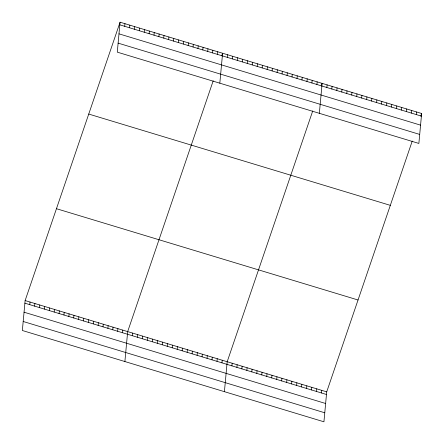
<?xml version="1.0" encoding="UTF-8"?>
<svg xmlns="http://www.w3.org/2000/svg" width="444" height="444" viewBox="0 0 444 444"><rect width="100%" height="100%" fill="white"/><g stroke="black" fill="none" stroke-linecap="round" stroke-linejoin="round"><path stroke-width="0.67" d="M120.063 22.2L117.288 52.148L418.87 143.44L421.645 113.498L120.063 22.2L25.13 300.56L22.355 330.503L323.937 421.8L326.712 391.852L412.248 141.053M29.77 304.667L30.014 302.037M34.654 306.144L34.898 303.513M39.538 307.62L39.782 304.995M44.417 309.102L44.661 306.471M49.301 310.578L49.545 307.947M54.185 312.054L54.429 309.429M59.069 313.536L59.313 310.905M63.953 315.012L64.197 312.382M68.831 316.489L69.075 313.864M73.715 317.971L73.959 315.34M78.599 319.447L78.843 316.816M83.483 320.923L83.727 318.298M88.362 322.405L88.606 319.774M93.246 323.881L93.49 321.251M124.703 26.307L124.947 23.676M98.13 325.358L98.374 322.733M129.587 27.783L129.831 25.158M103.014 326.84L103.258 324.209M134.471 29.265L134.715 26.634M107.898 328.316L108.136 325.685M139.349 30.741L139.594 28.111M112.776 329.792L113.02 327.167M144.233 32.218L144.478 29.593M117.66 331.274L117.904 328.643M149.117 33.7L149.362 31.069M122.544 332.75L122.788 330.12M154.001 35.176L154.246 32.545M124.892 361.544L127.672 331.596L213.203 80.797M158.88 36.652L159.124 34.027M132.401 335.736L132.645 333.105M163.764 38.134L164.008 35.503M137.379 337.24L137.623 334.61M168.648 39.61L168.892 36.98M142.352 338.75L142.596 336.119M173.532 41.087L173.776 38.462M147.33 340.254L147.575 337.623M178.416 42.569L178.66 39.938M152.309 341.758L152.553 339.133M183.294 44.045L183.538 41.414M157.281 343.268L157.526 340.637M188.178 45.521L188.423 42.896M162.26 344.772L162.504 342.141M193.062 47.003L193.307 44.372M167.233 346.281L167.477 343.65M197.946 48.479L198.191 45.849M172.211 347.785L172.455 345.155M202.825 49.956L203.069 47.33M177.189 349.289L177.434 346.664M207.709 51.437L207.953 48.807M182.162 350.799L182.406 348.168M212.593 52.914L212.837 50.283M187.14 352.303L187.385 349.678M217.477 54.39L217.721 51.765M192.113 353.813L192.357 351.182M219.824 83.189L222.599 53.241L221.706 55.866M197.092 355.317L197.336 352.686M227.334 57.376L227.578 54.745M202.07 356.826L202.309 354.195M232.312 58.886L232.556 56.255M207.043 358.33L207.287 355.7M237.285 60.39L237.529 57.759M212.021 359.834L212.265 357.209M242.263 61.894L242.507 59.268M216.994 361.344L217.238 358.713M247.236 63.403L247.48 60.773M221.972 362.848L222.216 360.217M252.214 64.907L252.458 62.277M224.414 391.675L227.189 361.727L312.726 110.928M257.193 66.417L257.437 63.786M231.923 365.862L232.168 363.231M262.165 67.921L262.41 65.29M236.902 367.371L237.146 364.74M267.144 69.425L267.388 66.8M241.875 368.875L242.119 366.245M272.117 70.935L272.361 68.304M246.853 370.379L247.097 367.754M277.095 72.439L277.339 69.813M251.826 371.889L252.07 369.258M282.073 73.948L282.317 71.318M256.804 373.393L257.048 370.762M287.046 75.452L287.29 72.822M261.782 374.903L262.027 372.272M292.024 76.962L292.269 74.331M266.755 376.407L266.999 373.776M296.997 78.466L297.241 75.835M271.734 377.911L271.978 375.285M301.976 79.97L302.22 77.345M276.706 379.42L276.951 376.79M306.954 81.48L307.198 78.849M281.685 380.924L281.929 378.299M311.927 82.984L312.171 80.353M286.663 382.434L286.907 379.803M316.905 84.493L317.149 81.863M291.636 383.938L291.88 381.307M319.347 113.314L322.122 83.367L321.228 85.992M296.614 385.448L296.858 382.817M326.856 87.507L327.1 84.876M301.587 386.952L301.831 384.321M331.834 89.011L332.079 86.38M306.565 388.456L306.81 385.83M336.807 90.515L337.052 87.89M311.544 389.965L311.788 387.335M341.786 92.025L342.03 89.394M316.517 391.469L316.761 388.839M346.758 93.529L347.003 90.898M321.495 392.979L321.739 390.348M351.737 95.038L351.981 92.408M356.715 96.542L356.959 93.912M361.688 98.046L361.932 95.421M366.666 99.556L366.911 96.925M371.639 101.06L371.883 98.435M376.617 102.57L376.862 99.939M381.596 104.074L381.834 101.443M386.569 105.583L386.813 102.953M391.547 107.087L391.791 104.457M396.52 108.591L396.764 105.966M401.498 110.101L401.742 107.47M406.471 111.605L406.715 108.974M411.449 113.115L411.693 110.484M416.428 114.619L416.672 111.988M420.751 116.123L421.645 113.498M119.819 24.831L421.4 116.123M118.986 33.844L420.568 125.141M118.121 43.129L419.702 134.427M88.739 114.058L390.32 205.356M56.46 208.702L358.042 299.994M25.13 300.56L326.712 391.852M24.886 303.185L326.468 394.483M24.054 312.204L325.635 403.496M23.188 321.489L324.769 412.787"/></g></svg>
